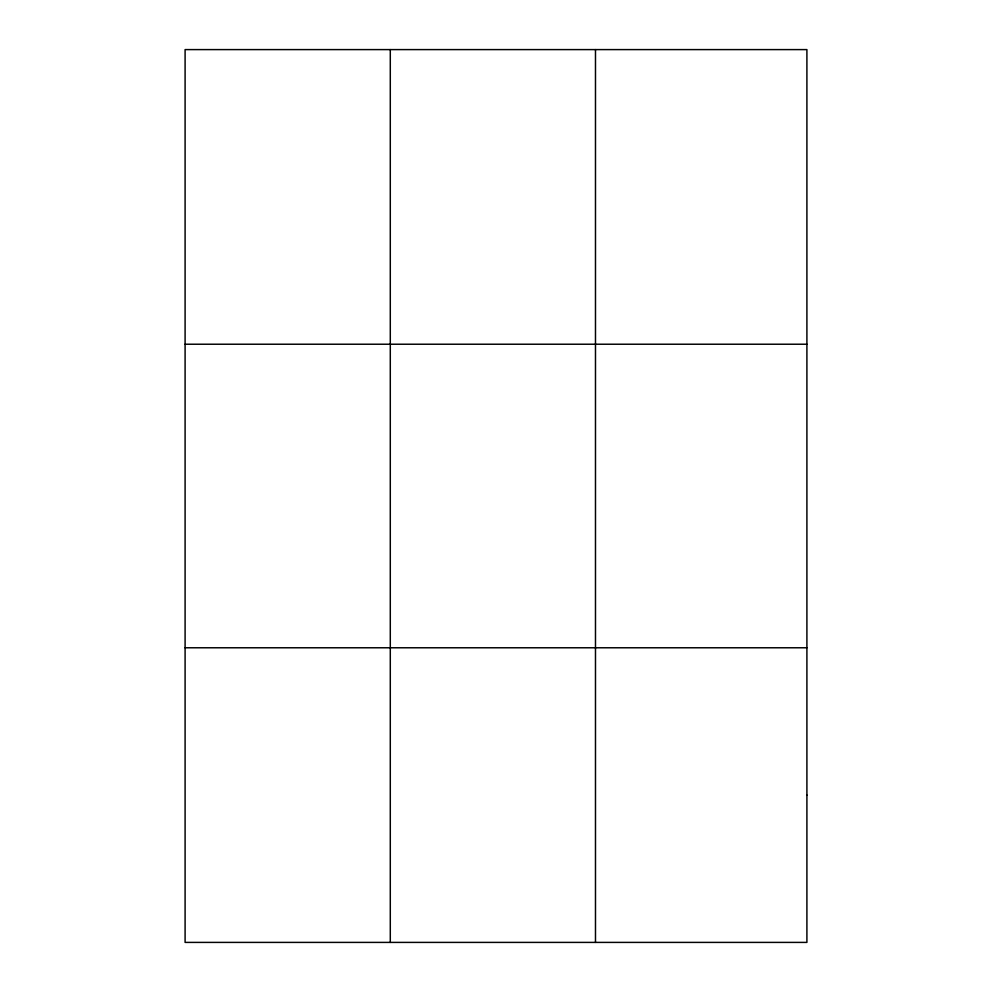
<?xml version="1.0" encoding="UTF-8"?>
<svg xmlns="http://www.w3.org/2000/svg" width="992" height="992" viewBox="0 0 992 992"><rect width="100%" height="100%" fill="white"/><g stroke="black" fill="none" stroke-linecap="round" stroke-linejoin="round"><path stroke-width="1.49" d="M390.29 49.6L390.29 942.4M595.485 49.6L595.485 942.4M185.095 344.224L806.905 344.224M185.095 647.776L806.905 647.776M806.905 795.088L806.905 942.4L185.095 942.4L185.095 49.6L806.905 49.6L806.905 795.088"/></g></svg>
